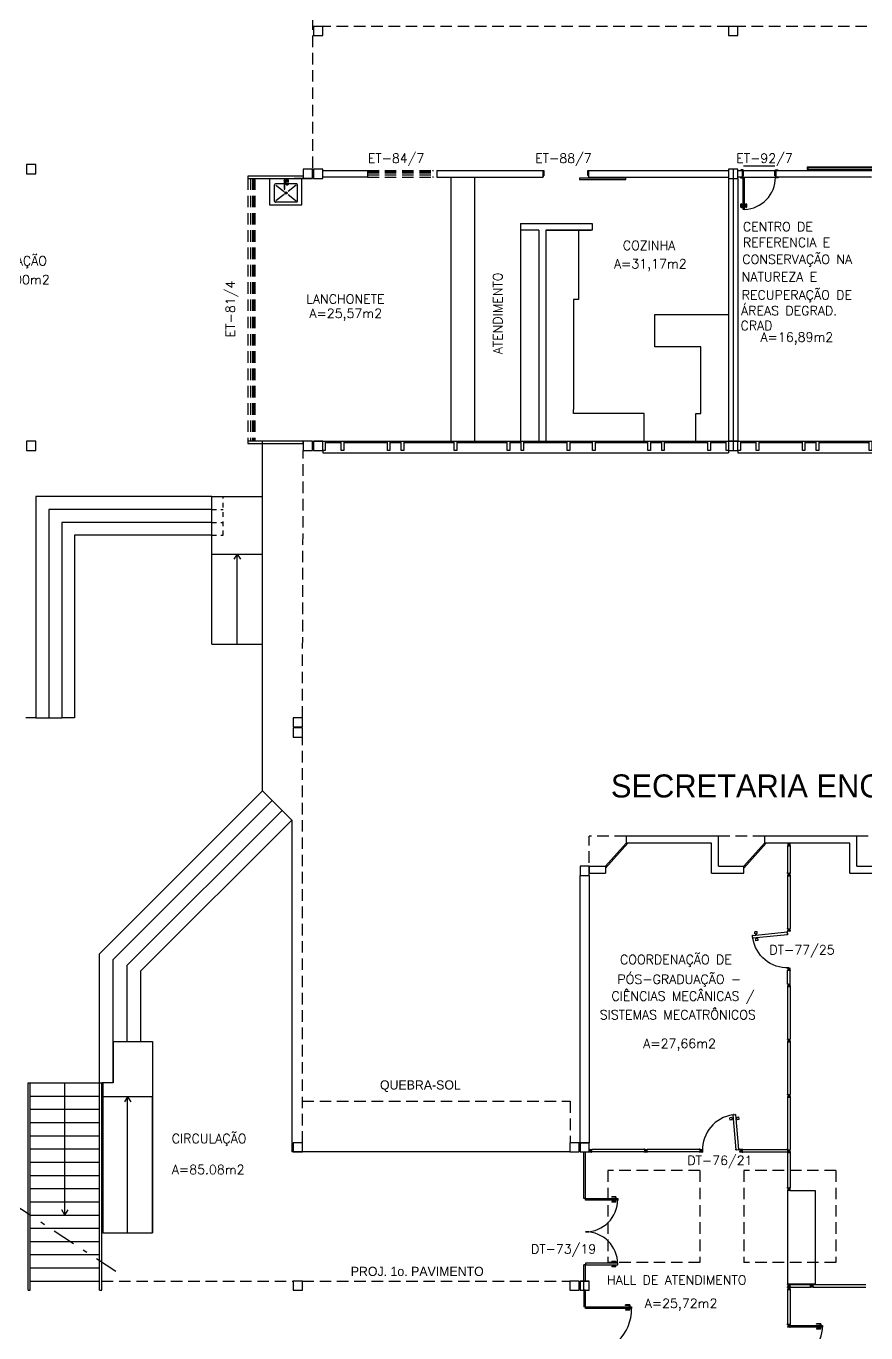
# Model space of a CAD drawing. Header units: centimetres. Extents: x -214 to 72, y 205 to 367.
# Drawn here: x -116.95 to -98.74, y 283.97 to 312.32 of the extents above; entities that cross this region are included whole.
import ezdxf

# ---------------------------------------------------------------- set-up
doc = ezdxf.new("R2010")
doc.units = ezdxf.units.CM
doc.header["$MEASUREMENT"] = 0
doc.linetypes.add('DASHDOT', pattern=[1, 0.5, -0.25, 0, -0.25])
doc.linetypes.add('HIDDEN', pattern=[0.375, 0.25, -0.125])
doc.layers.get('0').update_dxf_attribs({"linetype": 'CONTINUOUS'})
for name, color, linetype in [('ALV', 2, 'CONTINUOUS'), ('AR-ATT01-EFL', 1, 'CONTINUOUS'), ('AREA', 2, 'CONTINUOUS'), ('BANC', 2, 'CONTINUOUS'), ('DIV', 2, 'CONTINUOUS'), ('ENDEREÇO NOVO', 2, 'CONTINUOUS'), ('ESQ', 1, 'CONTINUOUS'), ('ESTRUT', 3, 'CONTINUOUS'), ('MACANETA', 2, 'CONTINUOUS'), ('MARCO', 2, 'CONTINUOUS'), ('PainelFELTRO', 2, 'CONTINUOUS'), ('PEÇAS', 1, 'CONTINUOUS'), ('PISO', 1, 'CONTINUOUS'), ('PORTA', 1, 'CONTINUOUS'), ('PROJ', 1, 'HIDDEN'), ('PROJEÇÃO', 1, 'HIDDEN'), ('SOLEIRA', 1, 'CONTINUOUS'), ('TEXTO', 2, 'CONTINUOUS'), ('USO', 2, 'CONTINUOUS')]:
    doc.layers.add(name, color=color, linetype=linetype)
doc.styles.add('UNB-100', font='simplex.shx', dxfattribs={"height": 0.2})

# ---------------------------------------------------------------- blocks, each defined once
blk = doc.blocks.new('DIV12')
for p, q in [((-0.005, 0), (0.005, 0)), ((0, -0.005), (0, 0.005)), ((0.024, 0.018), (0.028, 0.018)), ((0.024, 0.018), (0.024, 0.016)), ((0.024, 0.016), (0.028, 0.016)), ((0.028, 0.03), (0.043, 0.03)), ((0.028, 0.018), (0.028, 0.03)), ((0.028, -0.017), (0.028, 0.016)), ((0.03, 0.028), (1.169, 0.028)), ((0.03, -0.029), (0.03, 0.028)), ((0.043, 0.03), (0.043, 0.028)), ((0.024, -0.017), (0.028, -0.017)), ((0.024, -0.017), (0.024, -0.019)), ((0.024, -0.019), (0.028, -0.019)), ((0.028, -0.031), (0.028, -0.019)), ((0.028, -0.031), (0.043, -0.031)), ((0.03, -0.029), (1.169, -0.029)), ((0.043, -0.029), (0.043, -0.031))]:
    blk.add_line(p, q)
blk = doc.blocks.new('MTDIV')
for p, q in [((-0.0285, 0.0185), (-0.0285, 0.0285)), ((-0.0185, 0.0285), (-0.0285, 0.0285)), ((-0.0265, 0.0185), (-0.0285, 0.0185)), ((-0.0265, 0.0235), (-0.0265, 0.0265)), ((-0.0265, 0.0265), (-0.0185, 0.0265)), ((-0.0265, 0.0235), (0.0265, 0.0235)), ((-0.0215, 0.0235), (-0.0265, 0.0235)), ((-0.0265, 0.0185), (-0.0265, 0.0215)), ((-0.0265, 0.0215), (-0.0235, 0.0215)), ((-0.0235, 0.0215), (-0.0235, -0.0215)), ((-0.0215, 0.0235), (-0.0215, 0.0215)), ((-0.0215, 0.0215), (0.0215, 0.0215)), ((-0.0215, 0.0195), (0.0195, 0.0195)), ((-0.0215, 0.0195), (-0.0215, -0.0195)), ((-0.0185, 0.0265), (-0.0185, 0.0285)), ((-0.0049, 0), (0.0049, 0)), ((0, -0.0049), (0, 0.0049)), ((0.0195, 0.0095), (0.0115, 0.0095)), ((0.0115, 0.0095), (0.0115, 0.0075)), ((0.0215, 0.0075), (0.0115, 0.0075)), ((0.0135, 0.0075), (0.0135, 0.0055)), ((0.0215, 0.0055), (0.0135, 0.0055)), ((0.0185, 0.0265), (0.0185, 0.0285)), ((0.0185, 0.0285), (0.0285, 0.0285)), ((0.0185, 0.0265), (0.0265, 0.0265)), ((0.0195, 0.0195), (0.0195, 0.0095)), ((0.0215, 0.0235), (0.0215, 0.0075)), ((0.0215, 0.0235), (0.0265, 0.0235)), ((0.0215, 0.0055), (0.0215, -0.0055)), ((0.0235, 0.0215), (0.0235, -0.0215)), ((0.0265, 0.0215), (0.0235, 0.0215)), ((0.0265, 0.0235), (0.0265, 0.0265)), ((0.0265, 0.0185), (0.0265, 0.0215)), ((0.0265, 0.0185), (0.0285, 0.0185)), ((0.0285, 0.0185), (0.0285, 0.0285)), ((-0.0285, -0.0185), (-0.0285, -0.0285)), ((-0.0285, -0.0185), (-0.0265, -0.0185)), ((-0.0185, -0.0285), (-0.0285, -0.0285)), ((-0.0265, -0.0185), (-0.0265, -0.0215)), ((-0.0265, -0.0215), (-0.0235, -0.0215)), ((0.0265, -0.0235), (-0.0265, -0.0235)), ((-0.0265, -0.0235), (-0.0265, -0.0265)), ((-0.0215, -0.0235), (-0.0265, -0.0235)), ((-0.0185, -0.0265), (-0.0265, -0.0265)), ((-0.0215, -0.0195), (0.0195, -0.0195)), ((-0.0215, -0.0215), (0.0215, -0.0215)), ((-0.0215, -0.0215), (-0.0215, -0.0235)), ((-0.0185, -0.0265), (-0.0185, -0.0285)), ((0.0215, -0.0075), (0.0115, -0.0075)), ((0.0115, -0.0075), (0.0115, -0.0095)), ((0.0195, -0.0095), (0.0115, -0.0095)), ((0.0215, -0.0055), (0.0135, -0.0055)), ((0.0135, -0.0055), (0.0135, -0.0075)), ((0.0185, -0.0265), (0.0185, -0.0285)), ((0.0265, -0.0265), (0.0185, -0.0265)), ((0.0185, -0.0285), (0.0285, -0.0285)), ((0.0195, -0.0095), (0.0195, -0.0195)), ((0.0215, -0.0075), (0.0215, -0.0235)), ((0.0215, -0.0235), (0.0265, -0.0235)), ((0.0265, -0.0215), (0.0235, -0.0215)), ((0.0265, -0.0185), (0.0265, -0.0215)), ((0.0285, -0.0185), (0.0265, -0.0185)), ((0.0265, -0.0235), (0.0265, -0.0265)), ((0.0285, -0.0185), (0.0285, -0.0285))]:
    blk.add_line(p, q)
blk = doc.blocks.new('ESQ9')
at = {"layer": 'ALV'}
blk.add_line((-0.2, 0), (0, 0), dxfattribs=at)
at = {"layer": 'ESQ'}
for p, q in [((0.055, 0), (8.745, 0)), ((0, -0.2), (0, -0.25)), ((0, -0.25), (8.8, -0.25)), ((0.055, -0.025), (0.4, -0.025)), ((0.455, -0.025), (1.4, -0.025)), ((1.455, -0.025), (1.7, -0.025)), ((1.755, -0.025), (2.85, -0.025)), ((2.905, -0.025), (4, -0.025)), ((4.055, -0.025), (4.3, -0.025)), ((4.355, -0.025), (5.3, -0.025)), ((5.355, -0.025), (5.85, -0.025)), ((5.905, -0.025), (7.05, -0.025)), ((7.105, -0.025), (7.35, -0.025)), ((7.405, -0.025), (8.35, -0.025)), ((8.405, -0.025), (8.745, -0.025)), ((8.8, -0.2), (8.8, -0.25))]:
    blk.add_line(p, q, dxfattribs=at)
for points in [[(0, 0), (0.055, 0), (0.055, -0.2), (0, -0.2)], [(0.4, 0), (0.455, 0), (0.455, -0.2), (0.4, -0.2)], [(1.4, 0), (1.455, 0), (1.455, -0.2), (1.4, -0.2)], [(1.7, 0), (1.755, 0), (1.755, -0.2), (1.7, -0.2)], [(2.85, 0), (2.905, 0), (2.905, -0.2), (2.85, -0.2)], [(4, 0), (4.055, 0), (4.055, -0.2), (4, -0.2)], [(4.3, 0), (4.355, 0), (4.355, -0.2), (4.3, -0.2)], [(5.3, 0), (5.355, 0), (5.355, -0.2), (5.3, -0.2)], [(5.85, 0), (5.905, 0), (5.905, -0.2), (5.85, -0.2)], [(7.05, 0), (7.105, 0), (7.105, -0.2), (7.05, -0.2)], [(7.35, 0), (7.405, 0), (7.405, -0.2), (7.35, -0.2)], [(8.35, 0), (8.405, 0), (8.405, -0.2), (8.35, -0.2)], [(8.745, 0), (8.8, 0), (8.8, -0.2), (8.745, -0.2)]]:
    blk.add_lwpolyline(points, close=True, dxfattribs=at)
blk = doc.blocks.new('PDFT')
at = {"color": 1}
for p, q in [((0.318, 0.979), (0.318, 0.889)), ((0.318, 0.979), (0.358, 0.979)), ((0.328, 0.889), (0.318, 0.889)), ((0.328, 0.969), (0.328, 0.889)), ((0.328, 0.969), (0.358, 0.969)), ((0.433, 0.979), (0.393, 0.979)), ((0.423, 0.969), (0.393, 0.969)), ((0.423, 0.969), (0.423, 0.889)), ((0.423, 0.889), (0.433, 0.889)), ((0.433, 0.979), (0.433, 0.889)), ((2.362, 0.979), (2.362, 0.889)), ((2.362, 0.979), (2.402, 0.979)), ((2.372, 0.889), (2.362, 0.889)), ((2.372, 0.969), (2.372, 0.889)), ((2.372, 0.969), (2.402, 0.969)), ((2.477, 0.979), (2.437, 0.979)), ((2.467, 0.969), (2.437, 0.969)), ((2.467, 0.969), (2.467, 0.889)), ((2.467, 0.889), (2.477, 0.889)), ((2.477, 0.979), (2.477, 0.889))]:
    blk.add_line(p, q, dxfattribs=at)
at = {"color": 2}
for p, q in [((0.358, 0.018), (0.358, 1.019)), ((0.358, 1.019), (0.393, 1.019)), ((0.393, 1.019), (0.393, 0.018)), ((2.402, 1.019), (2.402, 0.018)), ((2.437, 1.019), (2.402, 1.019)), ((2.437, 0.018), (2.437, 1.019)), ((0.358, 0.018), (0, 0.017)), ((0, 0.017), (0, -0.017)), ((0.393, 0.018), (0.358, 0.018)), ((0.358, 0.018), (0.358, -0.017)), ((2.402, 0.018), (2.437, 0.018)), ((2.437, 0.017), (2.437, -0.017)), ((2.437, 0.017), (2.805, 0.017)), ((2.805, 0.017), (2.805, -0.017)), ((0, -0.017), (0.358, -0.017)), ((2.437, -0.017), (2.805, -0.017))]:
    blk.add_line(p, q, dxfattribs=at)
at = {"color": 1}
for centre, start, end in [((0.393, 0.018), 0.0837, 90), ((2.402, 0.018), 90, 179.9163)]:
    blk.add_arc(centre, 1.002, start, end, dxfattribs=at)
blk = doc.blocks.new('MACANETA')
at = {"layer": 'MACANETA'}
for p, q in [((-0.077, 0.052), (-0.077, 0.12)), ((-0.059, 0.052), (-0.059, 0.12)), ((-0.059, 0.075), (-0.036, 0.075)), ((-0.059, 0.052), (-0.036, 0.052)), ((-0.036, 0.044), (-0.036, 0.084)), ((-0.036, 0.084), (-0.03, 0.084)), ((-0.036, 0.044), (-0.03, 0.044)), ((0.006, 0.084), (0, 0.084)), ((0.006, 0.044), (0, 0.044)), ((0.006, 0.044), (0.006, 0.084)), ((0.029, 0.075), (0.006, 0.075)), ((0.029, 0.052), (0.006, 0.052)), ((0.029, 0.052), (0.029, 0.12)), ((0.047, 0.052), (0.047, 0.12))]:
    blk.add_line(p, q, dxfattribs=at)
for centre, start, end in [((-0.068, 0.12), 90, 180), ((-0.068, 0.052), 180, 270), ((-0.068, 0.12), 0, 90), ((-0.068, 0.052), 270, 0), ((0.038, 0.12), 90, 180), ((0.038, 0.052), 180, 270), ((0.038, 0.12), 0, 90), ((0.038, 0.052), 270, 0)]:
    blk.add_arc(centre, 0.00874, start, end, dxfattribs=at)
blk = doc.blocks.new('DOOR70')
at = {"layer": 'PORTA'}
for p, q in [((0.015, -0.7), (0.015, 0)), ((0.015, 0), (0.045, 0)), ((0.045, -0.7), (0.045, 0)), ((0.045, -0.7), (0.015, -0.7))]:
    blk.add_line(p, q, dxfattribs=at)
at = {"layer": 'PORTA', "color": 1}
blk.add_arc((0.015, 0), 0.7, 272.4563, 0, dxfattribs=at)
at = {"layer": 'PORTA'}
blk.add_blockref('MACANETA', (0.045, -0.7), dxfattribs=at)
blk = doc.blocks.new('PLXD')
at = {"color": 1}
for p, q in [((-0.194, 0.727), (-0.233, 0.723)), ((-0.229, 0.673), (-0.233, 0.723)), ((-0.189, 0.677), (-0.229, 0.673)), ((-0.192, 0.712), (-0.194, 0.727)), ((-0.164, 0.714), (-0.192, 0.712)), ((-0.162, 0.694), (-0.19, 0.692)), ((-0.189, 0.677), (-0.19, 0.692)), ((-0.107, 0.719), (-0.079, 0.722)), ((-0.106, 0.7), (-0.077, 0.702)), ((-0.08, 0.737), (-0.041, 0.74)), ((-0.079, 0.722), (-0.08, 0.737)), ((-0.076, 0.687), (-0.077, 0.702)), ((-0.076, 0.687), (-0.036, 0.691)), ((-0.036, 0.691), (-0.041, 0.74))]:
    blk.add_line(p, q, dxfattribs=at)
at = {"color": 2}
for p, q in [((-0.172, 0.786), (-0.161, 0.787)), ((-0.172, 0.786), (-0.171, 0.772)), ((-0.169, 0.772), (-0.171, 0.772)), ((-0.17, 0.784), (-0.114, 0.789)), ((-0.17, 0.784), (-0.103, 0.028)), ((-0.159, 0.792), (-0.161, 0.792)), ((-0.161, 0.792), (-0.161, 0.787)), ((-0.159, 0.792), (-0.159, 0.787)), ((-0.159, 0.787), (-0.126, 0.79)), ((-0.124, 0.795), (-0.126, 0.795)), ((-0.126, 0.795), (-0.126, 0.79)), ((-0.124, 0.795), (-0.124, 0.79)), ((-0.124, 0.79), (-0.112, 0.791)), ((-0.114, 0.789), (-0.046, 0.033)), ((-0.112, 0.791), (-0.11, 0.777)), ((-0.11, 0.777), (-0.112, 0.777)), ((-0.105, 0.026), (-0.106, 0.04)), ((-0.104, 0.04), (-0.106, 0.04)), ((-0.105, 0.026), (-0.093, 0.027)), ((-0.103, 0.028), (-0.046, 0.033)), ((-0.092, 0.022), (-0.093, 0.027)), ((-0.09, 0.022), (-0.092, 0.022)), ((-0.091, 0.027), (-0.058, 0.03)), ((-0.09, 0.022), (-0.091, 0.027)), ((-0.057, 0.025), (-0.058, 0.03)), ((-0.055, 0.025), (-0.057, 0.025)), ((-0.056, 0.03), (-0.044, 0.031)), ((-0.055, 0.025), (-0.056, 0.03)), ((-0.045, 0.045), (-0.047, 0.045)), ((-0.044, 0.031), (-0.045, 0.045)), ((-0.008, 0), (0.006, 0)), ((0, 0.007), (0, -0.006))]:
    blk.add_line(p, q, dxfattribs=at)
at = {"color": 1}
blk.add_arc((-0.064, 0.029), 0.764, 98.125, 182.1419, dxfattribs=at)
blk = doc.blocks.new('PLXE')
at = {"color": 1}
for p, q in [((0.043, 0.69), (0.048, 0.74)), ((0.082, 0.686), (0.043, 0.69)), ((0.087, 0.736), (0.048, 0.74)), ((0.082, 0.686), (0.084, 0.701)), ((0.112, 0.698), (0.084, 0.701)), ((0.086, 0.721), (0.087, 0.736)), ((0.114, 0.718), (0.086, 0.721)), ((0.169, 0.693), (0.197, 0.69)), ((0.171, 0.713), (0.199, 0.71)), ((0.195, 0.675), (0.197, 0.69)), ((0.195, 0.675), (0.235, 0.671)), ((0.199, 0.71), (0.2, 0.725)), ((0.2, 0.725), (0.24, 0.721)), ((0.235, 0.671), (0.24, 0.721))]:
    blk.add_line(p, q, dxfattribs=at)
at = {"color": 2}
for p, q in [((0.121, 0.788), (0.047, 0.032)), ((0.178, 0.782), (0.103, 0.027)), ((0.119, 0.79), (0.118, 0.776)), ((0.118, 0.776), (0.12, 0.776)), ((0.131, 0.789), (0.119, 0.79)), ((0.178, 0.782), (0.121, 0.788)), ((0.131, 0.794), (0.133, 0.794)), ((0.131, 0.794), (0.131, 0.789)), ((0.133, 0.794), (0.133, 0.789)), ((0.166, 0.786), (0.133, 0.789)), ((0.166, 0.791), (0.168, 0.79)), ((0.166, 0.791), (0.166, 0.786)), ((0.168, 0.79), (0.168, 0.785)), ((0.18, 0.784), (0.168, 0.785)), ((0.176, 0.77), (0.178, 0.77)), ((0.18, 0.784), (0.178, 0.77)), ((-0.008, 0), (0.008, 0)), ((0, 0.006), (0, -0.007)), ((0.044, 0.031), (0.046, 0.045)), ((0.056, 0.029), (0.044, 0.031)), ((0.046, 0.045), (0.048, 0.045)), ((0.103, 0.027), (0.047, 0.032)), ((0.056, 0.024), (0.056, 0.029)), ((0.056, 0.024), (0.058, 0.024)), ((0.091, 0.026), (0.058, 0.029)), ((0.058, 0.024), (0.058, 0.029)), ((0.091, 0.021), (0.091, 0.026)), ((0.091, 0.021), (0.093, 0.021)), ((0.105, 0.025), (0.093, 0.026)), ((0.093, 0.021), (0.093, 0.026)), ((0.104, 0.039), (0.106, 0.039)), ((0.105, 0.025), (0.106, 0.039))]:
    blk.add_line(p, q, dxfattribs=at)
at = {"color": 1}
blk.add_arc((0.065, 0.028), 0.764, 357.9063, 81.358, dxfattribs=at)
blk = doc.blocks.new('INOXA1-P')
for p, q in [((0.043, 0.008), (0.043, -0.022)), ((0.062, 0.04), (0.071, 0.04)), ((0.131, 0.048), (0.076, 0.043)), ((0.131, -0.002), (0.076, 0.003)), ((0.12, 0.23), (0.12, 0.047)), ((0.22, 0.25), (0.14, 0.25)), ((0.15, 0.22), (0.287, 0.043)), ((0.5, 0.25), (0.22, 0.25)), ((0.353, 0.043), (0.49, 0.22)), ((0.52, 0.23), (0.52, -0.23)), ((0.22, -0.027), (0.054, -0.027)), ((0.22, -0.037), (0.054, -0.037)), ((0.063, -0.003), (0.063, -0.021)), ((0.12, -0.001), (0.12, -0.027)), ((0.12, -0.037), (0.12, -0.23)), ((0.22, -0.25), (0.14, -0.25)), ((0.15, -0.22), (0.287, -0.043)), ((0.231, -0.027), (0.22, -0.027)), ((0.231, -0.037), (0.22, -0.037)), ((0.5, -0.25), (0.22, -0.25)), ((0.353, -0.043), (0.49, -0.22))]:
    blk.add_line(p, q)
blk.add_lwpolyline([(0.076, 0.003), (0.072, 0.004), (0.069, 0.009), (0.067, 0.015), (0.066, 0.023), (0.067, 0.031), (0.069, 0.037), (0.072, 0.042), (0.076, 0.043)])
blk.add_lwpolyline([(0.131, 0.048), (0.137, 0.046), (0.143, 0.041), (0.147, 0.033), (0.148, 0.023), (0.147, 0.013), (0.143, 0.006), (0.137, 0), (0.131, -0.002), (0.125, 0), (0.119, 0.006), (0.115, 0.013), (0.114, 0.023), (0.115, 0.033), (0.119, 0.041), (0.125, 0.046)], close=True)
for radius in [0.0266, 0.0163]:
    blk.add_circle((0.32, 0), radius)
for centre, radius, start, end in [((0.054, 0.023), 0.0349, 36.1705, 252.2568), ((0.054, 0.023), 0.0189, 62.7367, 235.7375), ((0.073, -0.003), 0.01, 102.8285, 180), ((0.054, 0.023), 0.0349, 285.5373, 323.9987), ((0.14, 0.23), 0.02, 90, 180), ((0.5, 0.23), 0.02, 360, 90), ((0.054, -0.032), 0.0145, 20.161, 339.839), ((0.054, -0.032), 0.005, 90.0037, 269.9963), ((0.14, -0.23), 0.02, 180, 270), ((0.231, -0.032), 0.00738, 222.6559, 137.3441), ((0.231, -0.032), 0.005, 269.9935, 90.0065), ((0.5, -0.23), 0.02, 270, 360)]:
    blk.add_arc(centre, radius, start, end)
blk = doc.blocks.new('PainelFELTRO')
at = {"layer": 'PainelFELTRO'}
blk.add_hatch(color=2, dxfattribs=at).paths.add_polyline_path([(0.01, 0.06), (0.01, 0.03), (1.59, 0.03), (1.59, 0.06)])
for p, q in [((1.6, 0.07), (0, 0.07)), ((0, 0.07), (0, 0.02)), ((0, 0.02), (1.6, 0.02)), ((1.6, 0.02), (1.6, 0.07))]:
    blk.add_line(p, q, dxfattribs=at)
at = {"layer": 'PainelFELTRO', "color": 1}
for p, q in [((0, 0), (1.6, 0)), ((0.05, 0.02), (0.05, 0)), ((1.55, 0), (1.55, 0.02))]:
    blk.add_line(p, q, dxfattribs=at)
at = {"layer": 'PainelFELTRO', "color": 2}
for p, q in [((1.59, 0.06), (0.01, 0.06)), ((0.01, 0.06), (0.01, 0.03)), ((0.01, 0.03), (1.59, 0.03)), ((1.59, 0.03), (1.59, 0.06))]:
    blk.add_line(p, q, dxfattribs=at)

msp = doc.modelspace()

# ---------------------------------------------------------------- linework, layer by layer
at = {"layer": 'ALV'}
for p, q in [((-110.735, 309.018), (-111.135, 309.018)), ((-110.513, 309.193), (-109.543, 309.193)), ((-109.543, 309.043), (-110.513, 309.043)), ((-108.043, 309.193), (-105.743, 309.193)), ((-108.043, 309.043), (-105.743, 309.043)), ((-104.743, 309.193), (-101.713, 309.193)), ((-104.743, 309.043), (-101.713, 309.043)), ((-101.713, 309.018), (-101.713, 303.318)), ((-101.613, 309.218), (-101.613, 303.118)), ((-101.513, 309.193), (-101.413, 309.193)), ((-101.413, 309.043), (-101.513, 309.043)), ((-101.513, 309.018), (-101.513, 303.318)), ((-101.413, 309.043), (-101.413, 309.193)), ((-100.683, 309.043), (-100.683, 309.193)), ((-100.683, 309.193), (-94.712, 309.193)), ((-98.613, 309.043), (-100.683, 309.043)), ((-106.225, 308.043), (-104.675, 308.043)), ((-105.825, 307.893), (-106.225, 307.893)), ((-105.825, 307.893), (-105.825, 303.318)), ((-105.675, 307.893), (-105.675, 303.318)), ((-104.675, 307.893), (-105.675, 307.893)), ((-104.675, 308.043), (-104.675, 307.893)), ((-110.735, 303.318), (-111.135, 303.318)), ((-101.935, 294.748), (-103.935, 294.748)), ((-103.935, 294.748), (-103.935, 294.598)), ((-102.085, 294.598), (-103.935, 294.598)), ((-102.085, 293.948), (-102.085, 294.598)), ((-101.935, 294.098), (-101.935, 294.748)), ((-98.935, 294.748), (-100.935, 294.748)), ((-100.935, 294.748), (-100.935, 294.598)), ((-99.085, 294.598), (-100.935, 294.598)), ((-99.085, 293.948), (-99.085, 294.598)), ((-98.935, 294.098), (-98.935, 294.748)), ((-104.735, 294.098), (-104.385, 294.098)), ((-104.735, 294.098), (-104.735, 293.948)), ((-101.935, 294.098), (-101.385, 294.098)), ((-101.385, 293.948), (-101.385, 294.098)), ((-98.935, 294.098), (-98.385, 294.098)), ((-104.935, 288.098), (-104.935, 293.898)), ((-104.935, 293.898), (-104.735, 293.898)), ((-104.735, 293.948), (-104.385, 293.948)), ((-104.735, 293.898), (-104.735, 288.098)), ((-102.085, 293.948), (-101.385, 293.948)), ((-99.085, 293.948), (-98.385, 293.948)), ((-104.935, 288.098), (-104.735, 288.098)), ((-104.935, 287.898), (-104.735, 287.898)), ((-104.853, 286.886), (-104.853, 287.898)), ((-104.818, 286.886), (-104.818, 287.898)), ((-104.818, 286.886), (-104.853, 286.886)), ((-104.818, 285.448), (-104.853, 285.448)), ((-104.853, 284.898), (-104.853, 285.448)), ((-104.818, 285.098), (-104.818, 285.448)), ((-104.935, 285.098), (-104.735, 285.098))]:
    msp.add_line(p, q, dxfattribs=at)
for points in [[(-101.513, 312.318), (-101.713, 312.318), (-101.713, 312.118), (-101.513, 312.118)], [(-110.735, 309.218), (-110.935, 309.218), (-110.935, 309.018), (-110.735, 309.018)], [(-110.513, 309.218), (-110.713, 309.218), (-110.713, 309.018), (-110.513, 309.018)], [(-101.513, 309.218), (-101.713, 309.218), (-101.713, 309.018), (-101.513, 309.018)], [(-110.735, 303.318), (-110.935, 303.318), (-110.935, 303.118), (-110.735, 303.118)], [(-110.513, 303.318), (-110.713, 303.318), (-110.713, 303.118), (-110.513, 303.118)]]:
    msp.add_lwpolyline(points, close=True, dxfattribs=at)
at = {"layer": 'AR-ATT01-EFL'}
for p, q in [((-112.37, 300.868), (-112.439, 300.759)), ((-112.37, 300.868), (-112.3, 300.759)), ((-116.105, 286.531), (-116.105, 289.398)), ((-114.745, 289.098), (-114.814, 288.989)), ((-114.745, 289.098), (-114.676, 288.989)), ((-116.105, 286.531), (-116.175, 286.64)), ((-116.105, 286.531), (-116.036, 286.64))]:
    msp.add_line(p, q, dxfattribs=at)
for points in [[(-112.37, 298.918), (-112.37, 300.868)], [(-114.745, 286.148), (-114.745, 289.098)], [(-114.204, 289.098), (-114.204, 286.148)]]:
    msp.add_lwpolyline(points, dxfattribs=at)
at = {"layer": 'BANC'}
for p, q in [((-107.735, 309.043), (-107.735, 303.318)), ((-107.225, 309.043), (-107.225, 303.318)), ((-106.225, 308.043), (-106.225, 303.318)), ((-105.675, 307.893), (-104.695, 307.893)), ((-104.965, 307.893), (-104.965, 306.393)), ((-104.965, 306.393), (-105.075, 306.393)), ((-105.075, 306.393), (-105.075, 304.003)), ((-103.313, 305.368), (-103.313, 306.068)), ((-103.313, 306.068), (-101.713, 306.068)), ((-102.313, 305.368), (-103.313, 305.368)), ((-102.313, 303.918), (-102.313, 305.368)), ((-105.075, 303.918), (-105.075, 304.003)), ((-103.545, 303.918), (-105.075, 303.918)), ((-103.545, 303.318), (-103.545, 303.918)), ((-102.425, 303.318), (-102.425, 303.918)), ((-102.425, 303.918), (-102.313, 303.918)), ((-100.434, 287.064), (-100.434, 285.037)), ((-100.377, 287.064), (-99.834, 287.064)), ((-99.834, 287.064), (-99.834, 285.037))]:
    msp.add_line(p, q, dxfattribs=at)
at = {"layer": 'DIV'}
for p, q in [((-110.935, 309.068), (-112.135, 309.068)), ((-112.135, 309.068), (-112.135, 309.018)), ((-112.135, 309.018), (-110.935, 309.018)), ((-111.665, 309.018), (-111.665, 308.448)), ((-110.965, 308.448), (-110.965, 309.018)), ((-109.543, 309.193), (-109.543, 309.043)), ((-108.043, 309.193), (-108.043, 309.043)), ((-105.743, 309.193), (-105.743, 309.043)), ((-104.743, 309.043), (-104.743, 309.193)), ((-111.665, 308.448), (-110.965, 308.448)), ((-110.935, 303.318), (-112.135, 303.318)), ((-112.135, 303.318), (-112.135, 303.268)), ((-112.135, 303.268), (-110.935, 303.268)), ((-110.935, 303.268), (-110.935, 303.318)), ((-100.436, 294.541), (-100.424, 294.541)), ((-100.436, 294.541), (-100.436, 294.526)), ((-100.434, 294.539), (-100.377, 294.539)), ((-100.434, 294.539), (-100.434, 293.95)), ((-100.422, 294.546), (-100.424, 294.546)), ((-100.424, 294.546), (-100.424, 294.541)), ((-100.422, 294.546), (-100.422, 294.541)), ((-100.422, 294.541), (-100.389, 294.541)), ((-100.411, 294.569), (-100.4, 294.569)), ((-100.406, 294.574), (-100.406, 294.564)), ((-100.387, 294.546), (-100.389, 294.546)), ((-100.389, 294.546), (-100.389, 294.541)), ((-100.387, 294.546), (-100.387, 294.541)), ((-100.387, 294.541), (-100.375, 294.541)), ((-100.377, 294.539), (-100.377, 293.95)), ((-100.375, 294.541), (-100.375, 294.526)), ((-100.434, 294.526), (-100.436, 294.526)), ((-100.375, 294.526), (-100.377, 294.526)), ((-100.436, 293.948), (-100.436, 293.962)), ((-100.434, 293.962), (-100.436, 293.962)), ((-100.436, 293.948), (-100.424, 293.948)), ((-100.434, 293.95), (-100.377, 293.95)), ((-100.424, 293.943), (-100.424, 293.948)), ((-100.422, 293.943), (-100.424, 293.943)), ((-100.422, 293.943), (-100.422, 293.948)), ((-100.422, 293.948), (-100.389, 293.948)), ((-100.389, 293.943), (-100.389, 293.948)), ((-100.387, 293.943), (-100.389, 293.943)), ((-100.387, 293.943), (-100.387, 293.948)), ((-100.387, 293.948), (-100.375, 293.948)), ((-100.375, 293.962), (-100.377, 293.962)), ((-100.375, 293.948), (-100.375, 293.962)), ((-100.434, 291.548), (-100.434, 291.832)), ((-100.377, 291.548), (-100.377, 291.832)), ((-102.302, 287.919), (-102.312, 287.919)), ((-102.307, 287.924), (-102.307, 287.914)), ((-101.478, 287.945), (-101.478, 287.955)), ((-101.468, 287.955), (-101.478, 287.955)), ((-101.476, 287.945), (-101.478, 287.945)), ((-101.478, 287.908), (-101.478, 287.898)), ((-101.478, 287.908), (-101.476, 287.908)), ((-101.468, 287.898), (-101.478, 287.898)), ((-101.468, 287.953), (-101.476, 287.953)), ((-101.476, 287.95), (-101.476, 287.953)), ((-101.471, 287.95), (-101.476, 287.95)), ((-101.423, 287.95), (-101.476, 287.95)), ((-101.476, 287.945), (-101.476, 287.948)), ((-101.476, 287.948), (-101.473, 287.948)), ((-101.476, 287.908), (-101.476, 287.905)), ((-101.476, 287.905), (-101.473, 287.905)), ((-101.476, 287.903), (-101.476, 287.9)), ((-101.471, 287.903), (-101.476, 287.903)), ((-101.476, 287.903), (-101.423, 287.903)), ((-101.476, 287.9), (-101.468, 287.9)), ((-101.473, 287.948), (-101.473, 287.905)), ((-101.471, 287.95), (-101.471, 287.934)), ((-101.428, 287.948), (-101.471, 287.948)), ((-101.471, 287.934), (-101.461, 287.934)), ((-101.471, 287.932), (-101.471, 287.921)), ((-101.471, 287.932), (-101.463, 287.932)), ((-101.471, 287.921), (-101.463, 287.921)), ((-101.471, 287.919), (-101.471, 287.903)), ((-101.471, 287.919), (-101.461, 287.919)), ((-101.428, 287.905), (-101.471, 287.905)), ((-101.469, 287.946), (-101.469, 287.936)), ((-101.428, 287.946), (-101.469, 287.946)), ((-101.469, 287.936), (-101.461, 287.936)), ((-101.469, 287.917), (-101.469, 287.907)), ((-101.469, 287.917), (-101.461, 287.917)), ((-101.428, 287.907), (-101.469, 287.907)), ((-101.468, 287.953), (-101.468, 287.955)), ((-101.468, 287.9), (-101.468, 287.898)), ((-101.463, 287.934), (-101.463, 287.932)), ((-101.463, 287.921), (-101.463, 287.919)), ((-101.461, 287.936), (-101.461, 287.934)), ((-101.461, 287.919), (-101.461, 287.917)), ((-101.455, 287.926), (-101.444, 287.926)), ((-101.445, 287.926), (-101.454, 287.926)), ((-101.45, 287.921), (-101.45, 287.931)), ((-101.45, 287.931), (-101.45, 287.921)), ((-101.431, 287.953), (-101.431, 287.955)), ((-101.431, 287.955), (-101.421, 287.955)), ((-101.423, 287.953), (-101.431, 287.953)), ((-101.431, 287.9), (-101.423, 287.9)), ((-101.431, 287.9), (-101.431, 287.898)), ((-101.431, 287.898), (-101.421, 287.898)), ((-101.428, 287.95), (-101.423, 287.95)), ((-101.428, 287.95), (-101.428, 287.948)), ((-101.428, 287.946), (-101.428, 287.907)), ((-101.428, 287.905), (-101.428, 287.903)), ((-101.428, 287.903), (-101.423, 287.903)), ((-101.426, 287.948), (-101.426, 287.905)), ((-101.423, 287.948), (-101.426, 287.948)), ((-101.426, 287.943), (-101.426, 287.945)), ((-101.426, 287.945), (-101.421, 287.945)), ((-101.426, 287.943), (-101.421, 287.943)), ((-101.426, 287.908), (-101.426, 287.91)), ((-101.426, 287.91), (-101.421, 287.91)), ((-101.426, 287.908), (-101.421, 287.908)), ((-101.423, 287.905), (-101.426, 287.905)), ((-101.423, 287.95), (-101.423, 287.953)), ((-101.423, 287.945), (-101.423, 287.948)), ((-101.423, 287.945), (-101.421, 287.945)), ((-101.423, 287.908), (-101.423, 287.905)), ((-101.421, 287.908), (-101.423, 287.908)), ((-101.423, 287.903), (-101.423, 287.9)), ((-101.421, 287.957), (-101.421, 287.945)), ((-101.421, 287.957), (-101.407, 287.957)), ((-101.421, 287.945), (-101.421, 287.955)), ((-101.421, 287.943), (-101.421, 287.91)), ((-101.421, 287.908), (-101.421, 287.898)), ((-101.421, 287.908), (-101.421, 287.896)), ((-101.421, 287.896), (-101.407, 287.896)), ((-101.419, 287.955), (-100.436, 287.955)), ((-101.419, 287.955), (-101.419, 287.898)), ((-101.419, 287.898), (-100.436, 287.898)), ((-101.407, 287.955), (-101.407, 287.957)), ((-101.407, 287.896), (-101.407, 287.898)), ((-100.434, 287.957), (-100.448, 287.957)), ((-100.448, 287.955), (-100.448, 287.957)), ((-100.448, 287.896), (-100.448, 287.898)), ((-100.434, 287.896), (-100.448, 287.896)), ((-100.436, 287.955), (-100.436, 287.898)), ((-100.436, 287.891), (-100.424, 287.891)), ((-100.436, 287.891), (-100.436, 287.876)), ((-100.434, 287.876), (-100.436, 287.876)), ((-100.434, 287.957), (-100.434, 287.945)), ((-100.429, 287.945), (-100.434, 287.945)), ((-100.429, 287.943), (-100.434, 287.943)), ((-100.434, 287.943), (-100.434, 287.91)), ((-100.429, 287.91), (-100.434, 287.91)), ((-100.429, 287.908), (-100.434, 287.908)), ((-100.434, 287.908), (-100.434, 287.896)), ((-100.434, 287.889), (-100.377, 287.889)), ((-100.434, 287.889), (-100.434, 287.123)), ((-100.429, 287.943), (-100.429, 287.945)), ((-100.429, 287.908), (-100.429, 287.91)), ((-100.422, 287.896), (-100.424, 287.896)), ((-100.424, 287.896), (-100.424, 287.891)), ((-100.422, 287.896), (-100.422, 287.891)), ((-100.422, 287.891), (-100.389, 287.891)), ((-100.411, 287.926), (-100.4, 287.926)), ((-100.406, 287.931), (-100.406, 287.921)), ((-100.387, 287.896), (-100.389, 287.896)), ((-100.389, 287.896), (-100.389, 287.891)), ((-100.387, 287.896), (-100.387, 287.891)), ((-100.387, 287.891), (-100.375, 287.891)), ((-100.377, 287.889), (-100.377, 287.123)), ((-100.375, 287.876), (-100.377, 287.876)), ((-100.375, 287.891), (-100.375, 287.876)), ((-104.818, 286.886), (-104.116, 286.886)), ((-104.818, 286.851), (-104.818, 286.886)), ((-104.156, 286.926), (-104.246, 286.926)), ((-104.246, 286.916), (-104.246, 286.925)), ((-104.166, 286.916), (-104.246, 286.916)), ((-104.166, 286.916), (-104.166, 286.886)), ((-104.156, 286.926), (-104.156, 286.886)), ((-104.116, 286.886), (-104.116, 286.851)), ((-100.436, 287.121), (-100.436, 287.135)), ((-100.434, 287.135), (-100.436, 287.135)), ((-100.436, 287.121), (-100.424, 287.121)), ((-100.434, 287.123), (-100.377, 287.123)), ((-100.424, 287.116), (-100.424, 287.121)), ((-100.422, 287.116), (-100.424, 287.116)), ((-100.422, 287.116), (-100.422, 287.121)), ((-100.422, 287.121), (-100.389, 287.121)), ((-100.411, 287.092), (-100.4, 287.092)), ((-100.406, 287.098), (-100.406, 287.087)), ((-100.389, 287.116), (-100.389, 287.121)), ((-100.387, 287.116), (-100.389, 287.116)), ((-100.387, 287.116), (-100.387, 287.121)), ((-100.387, 287.121), (-100.375, 287.121)), ((-100.375, 287.135), (-100.377, 287.135)), ((-100.375, 287.121), (-100.375, 287.135)), ((-104.116, 286.851), (-104.818, 286.851)), ((-104.166, 286.821), (-104.246, 286.821)), ((-104.246, 286.821), (-104.246, 286.811)), ((-104.156, 286.811), (-104.246, 286.811)), ((-104.166, 286.821), (-104.166, 286.851)), ((-104.156, 286.811), (-104.156, 286.851)), ((-104.116, 285.483), (-104.818, 285.483)), ((-104.818, 285.483), (-104.818, 285.448)), ((-104.156, 285.523), (-104.246, 285.523)), ((-104.246, 285.513), (-104.246, 285.522)), ((-104.166, 285.513), (-104.246, 285.513)), ((-104.166, 285.513), (-104.166, 285.483)), ((-104.156, 285.523), (-104.156, 285.483)), ((-104.116, 285.448), (-104.116, 285.483)), ((-104.818, 285.448), (-104.116, 285.448)), ((-104.166, 285.418), (-104.246, 285.418)), ((-104.246, 285.418), (-104.246, 285.408)), ((-104.156, 285.408), (-104.246, 285.408)), ((-104.166, 285.418), (-104.166, 285.448)), ((-104.156, 285.408), (-104.156, 285.448)), ((-100.424, 284.969), (-100.436, 284.969)), ((-100.436, 284.969), (-100.436, 284.955)), ((-100.436, 284.955), (-100.434, 284.955)), ((-100.436, 284.912), (-100.436, 284.898)), ((-100.424, 284.912), (-100.436, 284.912)), ((-100.434, 285.037), (-99.834, 285.037)), ((-100.434, 285.026), (-99.938, 285.026)), ((-100.434, 284.969), (-99.938, 284.969)), ((-100.377, 284.967), (-100.434, 284.967)), ((-100.434, 284.91), (-100.434, 284.157)), ((-100.377, 284.91), (-100.434, 284.91)), ((-100.424, 284.974), (-100.422, 284.974)), ((-100.424, 284.974), (-100.424, 284.969)), ((-100.424, 284.917), (-100.424, 284.912)), ((-100.424, 284.917), (-100.422, 284.917)), ((-100.422, 284.974), (-100.422, 284.969)), ((-100.389, 284.969), (-100.422, 284.969)), ((-100.422, 284.917), (-100.422, 284.912)), ((-100.389, 284.912), (-100.422, 284.912)), ((-100.4, 284.998), (-100.411, 284.998)), ((-100.4, 284.941), (-100.411, 284.941)), ((-100.406, 285.003), (-100.406, 284.992)), ((-100.406, 284.946), (-100.406, 284.935)), ((-100.389, 284.974), (-100.387, 284.974)), ((-100.389, 284.974), (-100.389, 284.969)), ((-100.389, 284.917), (-100.389, 284.912)), ((-100.389, 284.917), (-100.387, 284.917)), ((-100.387, 284.974), (-100.387, 284.969)), ((-100.375, 284.969), (-100.387, 284.969)), ((-100.387, 284.917), (-100.387, 284.912)), ((-100.375, 284.912), (-100.387, 284.912)), ((-100.377, 284.91), (-100.377, 284.157)), ((-100.375, 284.912), (-100.375, 284.898)), ((-99.936, 285.028), (-99.95, 285.028)), ((-99.95, 285.028), (-99.95, 285.026)), ((-99.95, 284.969), (-99.95, 284.967)), ((-99.936, 284.967), (-99.95, 284.967)), ((-99.938, 284.969), (-99.938, 285.026)), ((-99.936, 285.016), (-99.936, 285.028)), ((-99.931, 285.016), (-99.936, 285.016)), ((-99.936, 284.981), (-99.936, 285.014)), ((-99.931, 285.014), (-99.936, 285.014)), ((-99.931, 284.981), (-99.936, 284.981)), ((-99.936, 284.967), (-99.936, 284.979)), ((-99.931, 284.979), (-99.936, 284.979)), ((-99.931, 285.016), (-99.931, 285.014)), ((-99.931, 284.981), (-99.931, 284.979)), ((-99.912, 284.998), (-99.902, 284.998)), ((-99.907, 284.992), (-99.907, 285.003)), ((-100.436, 284.898), (-100.434, 284.898)), ((-100.377, 284.898), (-100.375, 284.898)), ((-100.436, 284.17), (-100.434, 284.17)), ((-100.436, 284.155), (-100.436, 284.17)), ((-100.424, 284.155), (-100.436, 284.155)), ((-100.377, 284.157), (-100.434, 284.157)), ((-100.424, 284.15), (-100.424, 284.155)), ((-100.424, 284.15), (-100.422, 284.15)), ((-100.422, 284.15), (-100.422, 284.155)), ((-100.389, 284.155), (-100.422, 284.155)), ((-100.389, 284.15), (-100.389, 284.155)), ((-100.389, 284.15), (-100.387, 284.15)), ((-100.387, 284.15), (-100.387, 284.155)), ((-100.375, 284.155), (-100.387, 284.155)), ((-100.377, 284.17), (-100.375, 284.17)), ((-100.377, 284.133), (-99.675, 284.133)), ((-100.377, 284.098), (-100.377, 284.133)), ((-99.675, 284.098), (-100.377, 284.098)), ((-100.375, 284.155), (-100.375, 284.17)), ((-99.715, 284.173), (-99.805, 284.173)), ((-99.805, 284.163), (-99.805, 284.173)), ((-99.725, 284.163), (-99.805, 284.163)), ((-99.725, 284.068), (-99.805, 284.068)), ((-99.805, 284.068), (-99.805, 284.058)), ((-99.715, 284.058), (-99.805, 284.058)), ((-99.725, 284.163), (-99.725, 284.133)), ((-99.725, 284.068), (-99.725, 284.098)), ((-99.715, 284.173), (-99.715, 284.133)), ((-99.715, 284.058), (-99.715, 284.098)), ((-99.675, 284.133), (-99.675, 284.098))]:
    msp.add_line(p, q, dxfattribs=at)
for centre, start, end in [((-104.818, 286.868), 270, 0), ((-104.818, 285.465), 0, 90), ((-100.377, 284.116), 270, 0)]:
    msp.add_arc(centre, 0.702, start, end, dxfattribs=at)
at = {"layer": 'ESQ'}
for p, q in [((-103.935, 294.598), (-104.385, 294.098)), ((-103.895, 294.598), (-104.385, 294.053)), ((-100.935, 294.598), (-101.385, 294.098)), ((-100.895, 294.598), (-101.385, 294.053)), ((-104.385, 294.098), (-104.385, 293.948))]:
    msp.add_line(p, q, dxfattribs=at)
at = {"layer": 'ESTRUT', "color": 2}
msp.add_lwpolyline([(-110.513, 312.318), (-110.713, 312.318), (-110.713, 312.118), (-110.513, 312.118)], close=True, dxfattribs=at)
at = {"layer": 'ESTRUT'}
for points in [[(-116.735, 309.318), (-116.935, 309.318), (-116.935, 309.118), (-116.735, 309.118)], [(-116.735, 303.318), (-116.935, 303.318), (-116.935, 303.118), (-116.735, 303.118)], [(-101.513, 303.318), (-101.713, 303.318), (-101.713, 303.118), (-101.513, 303.118)], [(-110.955, 297.318), (-111.155, 297.318), (-111.155, 297.118), (-110.955, 297.118)], [(-110.955, 297.098), (-111.155, 297.098), (-111.155, 296.898), (-110.955, 296.898)], [(-104.735, 294.098), (-104.935, 294.098), (-104.935, 293.898), (-104.735, 293.898)], [(-110.955, 288.098), (-111.155, 288.098), (-111.155, 287.898), (-110.955, 287.898)], [(-104.955, 288.098), (-105.155, 288.098), (-105.155, 287.898), (-104.955, 287.898)], [(-104.735, 288.098), (-104.935, 288.098), (-104.935, 287.898), (-104.735, 287.898)], [(-110.955, 285.098), (-111.155, 285.098), (-111.155, 284.898), (-110.955, 284.898)], [(-104.955, 285.098), (-105.155, 285.098), (-105.155, 284.898), (-104.955, 284.898)], [(-104.735, 285.098), (-104.935, 285.098), (-104.935, 284.898), (-104.735, 284.898)]]:
    msp.add_lwpolyline(points, close=True, dxfattribs=at)
at = {"layer": 'MARCO'}
for p, q in [((-101.458, 309.043), (-101.458, 309.033)), ((-101.458, 309.033), (-101.408, 309.033)), ((-101.398, 309.203), (-101.448, 309.203)), ((-101.448, 309.203), (-101.448, 309.193)), ((-101.413, 309.193), (-101.398, 309.193)), ((-101.413, 309.043), (-101.408, 309.043)), ((-101.408, 309.033), (-101.408, 309.043)), ((-101.408, 309.043), (-101.398, 309.043)), ((-101.398, 309.193), (-101.398, 309.203)), ((-101.388, 309.193), (-101.398, 309.193)), ((-101.398, 309.043), (-101.398, 309.078)), ((-101.398, 309.078), (-101.388, 309.078)), ((-101.388, 309.078), (-101.388, 309.193)), ((-100.708, 309.078), (-100.708, 309.193)), ((-100.708, 309.193), (-100.698, 309.193)), ((-100.698, 309.078), (-100.708, 309.078)), ((-100.698, 309.193), (-100.698, 309.203)), ((-100.698, 309.203), (-100.648, 309.203)), ((-100.683, 309.193), (-100.698, 309.193)), ((-100.698, 309.043), (-100.698, 309.078)), ((-100.688, 309.043), (-100.698, 309.043)), ((-100.688, 309.033), (-100.688, 309.043)), ((-100.683, 309.043), (-100.688, 309.043)), ((-100.638, 309.033), (-100.688, 309.033)), ((-100.648, 309.203), (-100.648, 309.193)), ((-100.638, 309.043), (-100.638, 309.033))]:
    msp.add_line(p, q, dxfattribs=at)
at = {"layer": 'PISO'}
for p, q in [((-110.735, 309.018), (-110.735, 309.018)), ((-110.735, 309.018), (-110.735, 309.018)), ((-111.82, 295.734), (-111.82, 303.318)), ((-110.935, 303.318), (-111.82, 303.318)), ((-112.92, 298.918), (-112.92, 302.118)), ((-112.92, 300.868), (-111.82, 300.868)), ((-112.92, 298.918), (-111.82, 298.918)), ((-115.355, 292.198), (-111.82, 295.734)), ((-111.82, 295.734), (-111.183, 295.097)), ((-115.055, 292.074), (-111.608, 295.521)), ((-114.755, 291.95), (-111.395, 295.309)), ((-114.455, 291.825), (-111.183, 295.097)), ((-111.183, 295.097), (-111.183, 287.898)), ((-115.355, 289.398), (-115.355, 292.198)), ((-115.055, 289.398), (-115.055, 292.074)), ((-114.755, 290.298), (-114.755, 291.95)), ((-114.455, 290.298), (-114.455, 291.825)), ((-115.055, 290.298), (-114.204, 290.298)), ((-116.905, 284.898), (-116.905, 289.398)), ((-116.905, 289.398), (-115.305, 289.398)), ((-116.855, 284.898), (-116.855, 289.398)), ((-115.355, 284.898), (-115.355, 289.398)), ((-115.305, 284.898), (-115.305, 289.398)), ((-115.055, 289.398), (-115.305, 289.398)), ((-116.855, 289.111), (-115.355, 289.111)), ((-116.855, 288.825), (-115.355, 288.825)), ((-116.855, 288.538), (-115.355, 288.538)), ((-116.855, 288.251), (-115.355, 288.251)), ((-116.855, 287.965), (-115.355, 287.965)), ((-105.155, 287.898), (-111.183, 287.898)), ((-116.855, 287.678), (-115.355, 287.678)), ((-116.855, 287.391), (-115.355, 287.391)), ((-116.855, 287.104), (-115.355, 287.104)), ((-116.855, 286.818), (-115.355, 286.818)), ((-116.855, 286.531), (-115.355, 286.531)), ((-116.855, 286.244), (-115.355, 286.244)), ((-116.855, 285.958), (-115.355, 285.958)), ((-116.855, 285.671), (-115.355, 285.671)), ((-116.855, 285.384), (-115.355, 285.384)), ((-116.855, 285.098), (-115.355, 285.098)), ((-116.905, 284.898), (-116.855, 284.898)), ((-115.355, 284.898), (-115.305, 284.898))]:
    msp.add_line(p, q, dxfattribs=at)
at = {"layer": 'PISO', "linetype": 'DASHDOT'}
msp.add_line((-117.255, 286.794), (-114.98, 285.298), dxfattribs=at)
at = {"layer": 'PISO'}
for points in [[(-112.92, 302.118), (-116.735, 302.118), (-116.735, 297.318), (-116.955, 297.318)], [(-112.92, 302.118), (-112.92, 302.118), (-111.82, 302.118)], [(-112.92, 301.838), (-116.455, 301.838), (-116.455, 297.318)], [(-112.92, 301.558), (-116.175, 301.558), (-116.175, 297.318)], [(-112.92, 301.278), (-115.895, 301.278), (-115.895, 297.318)], [(-116.735, 297.318), (-116.175, 297.318)], [(-115.895, 297.318), (-116.175, 297.318)], [(-114.204, 290.298), (-114.204, 289.098), (-115.285, 289.098)], [(-115.055, 290.298), (-115.055, 289.398)], [(-115.285, 289.398), (-115.285, 286.148), (-114.204, 286.148), (-114.204, 289.098)]]:
    msp.add_lwpolyline(points, dxfattribs=at)
at = {"layer": 'PORTA', "color": 1, "linetype": 'HIDDEN'}
for p, q in [((-112.135, 309.018), (-112.135, 303.318)), ((-112.081, 309.018), (-112.081, 303.318)), ((-112.039, 309.018), (-112.039, 303.318)), ((-112.018, 309.018), (-112.018, 303.318)), ((-111.985, 309.018), (-111.985, 303.318)), ((-109.543, 309.193), (-108.043, 309.193)), ((-109.543, 309.16), (-108.043, 309.16)), ((-109.543, 309.139), (-108.043, 309.139)), ((-109.543, 309.097), (-108.043, 309.097)), ((-109.543, 309.043), (-108.043, 309.043))]:
    msp.add_line(p, q, dxfattribs=at)
at = {"layer": 'PORTA'}
for p, q in [((-108.134, 309.193), (-108.114, 309.193)), ((-108.114, 309.043), (-108.134, 309.043)), ((-105.743, 309.193), (-105.723, 309.193)), ((-105.733, 309.043), (-105.743, 309.043)), ((-105.723, 309.073), (-105.733, 309.073)), ((-105.733, 309.073), (-105.733, 309.043)), ((-105.723, 309.193), (-105.723, 309.073)), ((-103.943, 309.023), (-104.943, 309.023)), ((-104.943, 309.023), (-104.943, 308.993)), ((-104.763, 309.083), (-104.763, 309.193)), ((-104.763, 309.193), (-104.743, 309.193)), ((-104.763, 309.083), (-104.753, 309.083)), ((-104.753, 309.083), (-104.753, 309.043)), ((-104.753, 309.043), (-104.743, 309.043)), ((-103.943, 308.993), (-103.943, 309.023)), ((-104.943, 308.993), (-103.943, 308.993))]:
    msp.add_line(p, q, dxfattribs=at)
at = {"layer": 'PROJ'}
for p, q in [((-110.735, 315.118), (-110.735, 309.218)), ((-101.713, 312.318), (-110.733, 312.318)), ((-101.713, 312.318), (-110.733, 312.318)), ((-92.713, 312.318), (-101.513, 312.318)), ((-110.955, 297.318), (-110.935, 303.118)), ((-110.955, 288.098), (-110.955, 297.098)), ((-104.736, 294.171), (-104.733, 294.748)), ((-103.935, 294.748), (-104.733, 294.748)), ((-100.935, 294.748), (-101.935, 294.748)), ((-97.935, 294.748), (-98.935, 294.748)), ((-110.955, 288.998), (-105.151, 288.998)), ((-110.955, 288.098), (-110.955, 288.998)), ((-105.151, 288.998), (-105.151, 288.098)), ((-115.305, 285.098), (-111.155, 285.098)), ((-110.955, 285.098), (-105.155, 285.098))]:
    msp.add_line(p, q, dxfattribs=at)
at = {"layer": 'PROJ', "ltscale": 0.4}
for p, q in [((-112.92, 301.838), (-112.67, 301.838)), ((-112.92, 301.558), (-112.67, 301.558)), ((-112.92, 301.278), (-112.67, 301.278))]:
    msp.add_line(p, q, dxfattribs=at)
msp.add_lwpolyline([(-112.67, 301.278), (-112.67, 302.118)], dxfattribs=at)
at = {"layer": 'PROJEÇÃO'}
for p, q in [((-104.335, 287.498), (-104.335, 285.498)), ((-102.335, 287.498), (-104.335, 287.498)), ((-102.335, 287.498), (-102.335, 285.498)), ((-99.385, 287.498), (-101.385, 287.498)), ((-101.385, 287.498), (-101.385, 285.498)), ((-99.385, 287.498), (-99.385, 285.498)), ((-102.335, 285.498), (-104.335, 285.498)), ((-99.385, 285.498), (-101.385, 285.498))]:
    msp.add_line(p, q, dxfattribs=at)
at = {"layer": 'SOLEIRA'}
for p, q in [((-101.388, 309.293), (-100.708, 309.293)), ((-101.388, 309.293), (-100.708, 309.293)), ((-101.388, 309.193), (-100.708, 309.193)), ((-101.363, 309.043), (-100.688, 309.043))]:
    msp.add_line(p, q, dxfattribs=at)

# ---------------------------------------------------------------- block references
at = {"layer": 'ALV', "color": 6}
msp.add_blockref('PainelFELTRO', (-100.007, 309.193), dxfattribs=at)
at = {"layer": 'ALV'}
for p in [(-110.513, 303.318), (-101.513, 303.318)]:
    msp.add_blockref('ESQ9', p, dxfattribs=at)
at = {"layer": 'DIV'}
for name, p in [('MTDIV', (-100.406, 294.569)), ('MTDIV', (-100.406, 293.919)), ('MTDIV', (-100.406, 292.719)), ('MTDIV', (-100.406, 291.861)), ('MTDIV', (-100.406, 291.519)), ('MTDIV', (-100.406, 290.319)), ('MTDIV', (-100.406, 289.119)), ('PLXD', (-101.45, 287.919)), ('MTDIV', (-104.707, 287.926)), ('MTDIV', (-103.507, 287.926)), ('MTDIV', (-102.307, 287.926)), ('MTDIV', (-100.406, 287.919)), ('MTDIV', (-100.406, 287.092)), ('MTDIV', (-100.406, 284.998)), ('MTDIV', (-100.406, 284.941)), ('MTDIV', (-99.907, 284.998)), ('MTDIV', (-99.907, 284.998)), ('DIV12', (-99.907, 284.998)), ('MTDIV', (-100.406, 284.127))]:
    msp.add_blockref(name, p, dxfattribs=at)
for p, rotation in [((-100.406, 293.919), 270), ((-100.406, 291.519), 270), ((-100.406, 290.319), 270), ((-100.406, 289.119), 270), ((-103.507, 287.926), 180), ((-102.307, 287.926), 180)]:
    msp.add_blockref('DIV12', p, dxfattribs=dict(at, rotation=rotation))
at = {"layer": 'DIV', "xscale": -1, "rotation": 90}
msp.add_blockref('PLXE', (-100.406, 292.719), dxfattribs=at)
at = {"layer": 'PEÇAS', "rotation": 270}
msp.add_blockref('INOXA1-P', (-111.309, 309.023), dxfattribs=at)
at = {"layer": 'PORTA'}
msp.add_blockref('DOOR70', (-101.413, 309.043), dxfattribs=at)
at = {"layer": 'PORTA', "rotation": 270}
msp.add_blockref('PDFT', (-104.835, 284.898), dxfattribs=at)

# ---------------------------------------------------------------- texts
at = {"layer": 'AREA', "style": 'UNB-100'}
for s, p in [('A=31,17m2', (-104.199, 307.068)), ('A=253.00m2', (-118.182, 306.722)), ('A=25,57m2', (-110.803, 305.991)), ('A=16,89m2', (-101.021, 305.477)), ('A=27,66m2', (-103.564, 290.152)), ('A=85.08m2', (-113.787, 287.417)), ('A=25,72m2', (-103.532, 284.516))]:
    msp.add_text(s, height=0.2, dxfattribs=at).set_placement(p)
at = {"layer": 'ENDEREÇO NOVO', "style": 'UNB-100'}
for s, p in [('ET-84/7', (-109.536, 309.356)), ('ET-88/7', (-105.907, 309.356)), ('ET-92/7', (-101.547, 309.356)), ('DT-77/25', (-100.828, 292.185)), ('DT-76/21', (-102.609, 287.616)), ('DT-73/19', (-105.998, 285.694))]:
    msp.add_text(s, height=0.2, dxfattribs=at).set_placement(p)
msp.add_text('ET-81/4', height=0.2, rotation=90, dxfattribs=at).set_placement((-112.417, 305.573))
at = {"layer": 'PROJ'}
for s, p in [('QUEBRA-SOL', (-109.273, 289.253)), ('PROJ. 1o. PAVIMENTO', (-109.906, 285.208))]:
    msp.add_text(s, height=0.2, dxfattribs=at).set_placement(p)
at = {"layer": 'TEXTO', "style": 'UNB-100'}
for s, p in [('CENTRO DE', (-101.403, 307.872)), ('COZINHA', (-104.007, 307.464)), ('REFERENCIA E', (-101.403, 307.531)), ('CIRCULAÇÃO', (-118.114, 307.131)), ('CONSERVAÇÃO NA', (-101.416, 307.164)), ('NATUREZA E ', (-101.429, 306.784)), ('LANCHONETE', (-110.872, 306.302)), ('RECUPERAÇÃO DE', (-101.429, 306.391)), ('ÁREAS DEGRAD.', (-101.442, 306.05)), ('CRAD', (-101.455, 305.727)), ('COORDENAÇÃO DE', (-104.069, 291.973)), ('PÓS-GRADUAÇÃO -', (-104.124, 291.545)), ('CIÊNCIAS MECÂNICAS /', (-104.254, 291.181)), ('SISTEMAS MECATRÔNICOS', (-104.508, 290.776)), ('CIRCULAÇÃO', (-113.788, 288.09)), ('HALL DE ATENDIMENTO', (-104.351, 285.02))]:
    msp.add_text(s, height=0.2, dxfattribs=at).set_placement(p)
msp.add_text('ATENDIMENTO', height=0.2, rotation=90, dxfattribs=at).set_placement((-106.618, 305.203))
at = {"layer": 'USO'}
msp.add_text('SECRETARIA ENGENHARIA MECÂNICA - ENM', height=0.5, dxfattribs=at).set_placement((-104.265, 295.589))

doc.saveas('drawing.dxf')
